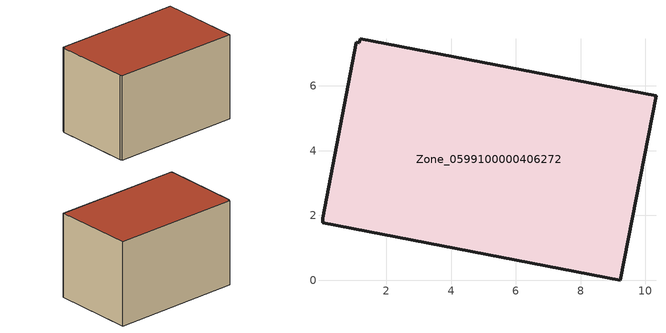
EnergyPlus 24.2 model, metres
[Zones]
Zone_0599100000406272
 floor ground (C_G): 0.02,1.91 1.07,7.35 1.17,7.33 1.19,7.46 10.33,5.69 9.23,0 0.04,1.77 z0
 wall outside (C_F): 10.33,5.69 1.19,7.46 1.17,7.33 1.07,7.35 0.02,1.91 0.04,1.77 9.23,0 10.33,5.69 z0:6.06
 roof outside (C_R): 1.07,7.35 0.02,1.91 0.04,1.77 9.23,0 10.33,5.69 1.19,7.46 1.17,7.33 z6.06
[BUILDING]
Pand.0599100000406272: North Axis=0; Terrain=City; Loads Convergence Tolerance Value=0.04; Temperature Convergence Tolerance Value=0.4; Solar Distribution=FullExterior; Maximum Number of Warmup Days=25; Minimum Number of Warmup Days=1
[Site:Location]
Rotterdam.The.Hague.AP_ZH_NLD Design_Conditions: Latitude=51.96; Longitude=4.45; Time Zone=1; Elevation=-4.5
[SITE:GROUNDTEMPERATURE:BUILDINGSURFACE]
18, 18, 18, 18, 18, 18, 18, 18, 18, 18, 18, 18
[MATERIAL] Thermal Absorptance=0.9; Solar Absorptance=0.7; Visible Absorptance=0.7
Name | Roughness | Thickness | Conductivity | Density | Specific Heat
G.TI.1992-2005 | MediumSmooth | 0.15 | 0.06 | 540 | 1210
F.TI.1992-2005 | Rough | 0.3 | 0.12 | 1920 | 840
R.TI.1992-2005 | MediumRough | 0.2 | 0.08 | 1500 | 1000
[CONSTRUCTION]
C_G: G.TI.1992-2005
C_F: F.TI.1992-2005
C_R: R.TI.1992-2005
[ZONE]
Zone_0599100000406272: Type=1; Multiplier=1; Ceiling Height=Autocalculate; Volume=Autocalculate; Floor Area=autocalculate; Part of Total Floor Area=Yes
[ZONEINFILTRATION:DESIGNFLOWRATE]
Infil_Zone_0599100000406272: Zone or ZoneList or Space or SpaceList=Zone_0599100000406272; Schedule=AlwaysOn; Design Flow Rate Calculation Method=Flow/Area; Flow Rate per Floor Area=0.0015; Constant Term Coefficient=1; Temperature Term Coefficient=0; Velocity Term Coefficient=0; Velocity Squared Term Coefficient=0
[HVACTEMPLATE:ZONE:IDEALLOADSAIRSYSTEM]
Zone_0599100000406272: Maximum Heating Supply Air Temperature=50; Minimum Cooling Supply Air Temperature=13; Maximum Heating Supply Air Humidity Ratio=0.0156; Minimum Cooling Supply Air Humidity Ratio=0.0077; Heating Limit=NoLimit; Cooling Limit=NoLimit; Dehumidification Control Type=ConstantSensibleHeatRatio; Cooling Sensible Heat Ratio=0.7; Dehumidification Setpoint=60; Humidification Control Type=None; Humidification Setpoint=30; Outdoor Air Method=None; Outdoor Air Flow Rate per Person=0.00944; Outdoor Air Flow Rate per Zone Floor Area=0; Outdoor Air Flow Rate per Zone=0; Demand Controlled Ventilation Type=None; Outdoor Air Economizer Type=NoEconomizer; Heat Recovery Type=None; Sensible Heat Recovery Effectiveness=0.7; Latent Heat Recovery Effectiveness=0.65
[ZONECONTROL:THERMOSTAT]
ThermostatControl_Zone_0599100000406272: Zone or ZoneList=Zone_0599100000406272; Control Type Schedule=DualSetpointControlType; Control 1=Thermostat_Zone_0599100000406272; Temperature Difference Between Cutout And Setpoint=0
[THERMOSTATSETPOINT:DUALSETPOINT]
Thermostat_Zone_0599100000406272: Heating Setpoint Temperature Schedule=HeatingSetpoint_Zone_0599100000406272; Cooling Setpoint Temperature Schedule=CoolingSetpoint_Zone_0599100000406272
[SCHEDULE:COMPACT]
HeatingSetpoint_Zone_0599100000406272: Through: 12/31, For: AllDays, Until: 24:00, 21
CoolingSetpoint_Zone_0599100000406272: Through: 12/31, For: AllDays, Until: 24:00, 24
DualSetpointControlType: Through: 12/31, For: AllDays, Until: 24:00, 4
AlwaysOn: Through: 12/31, For: AllDays, Until: 24:00, 1
